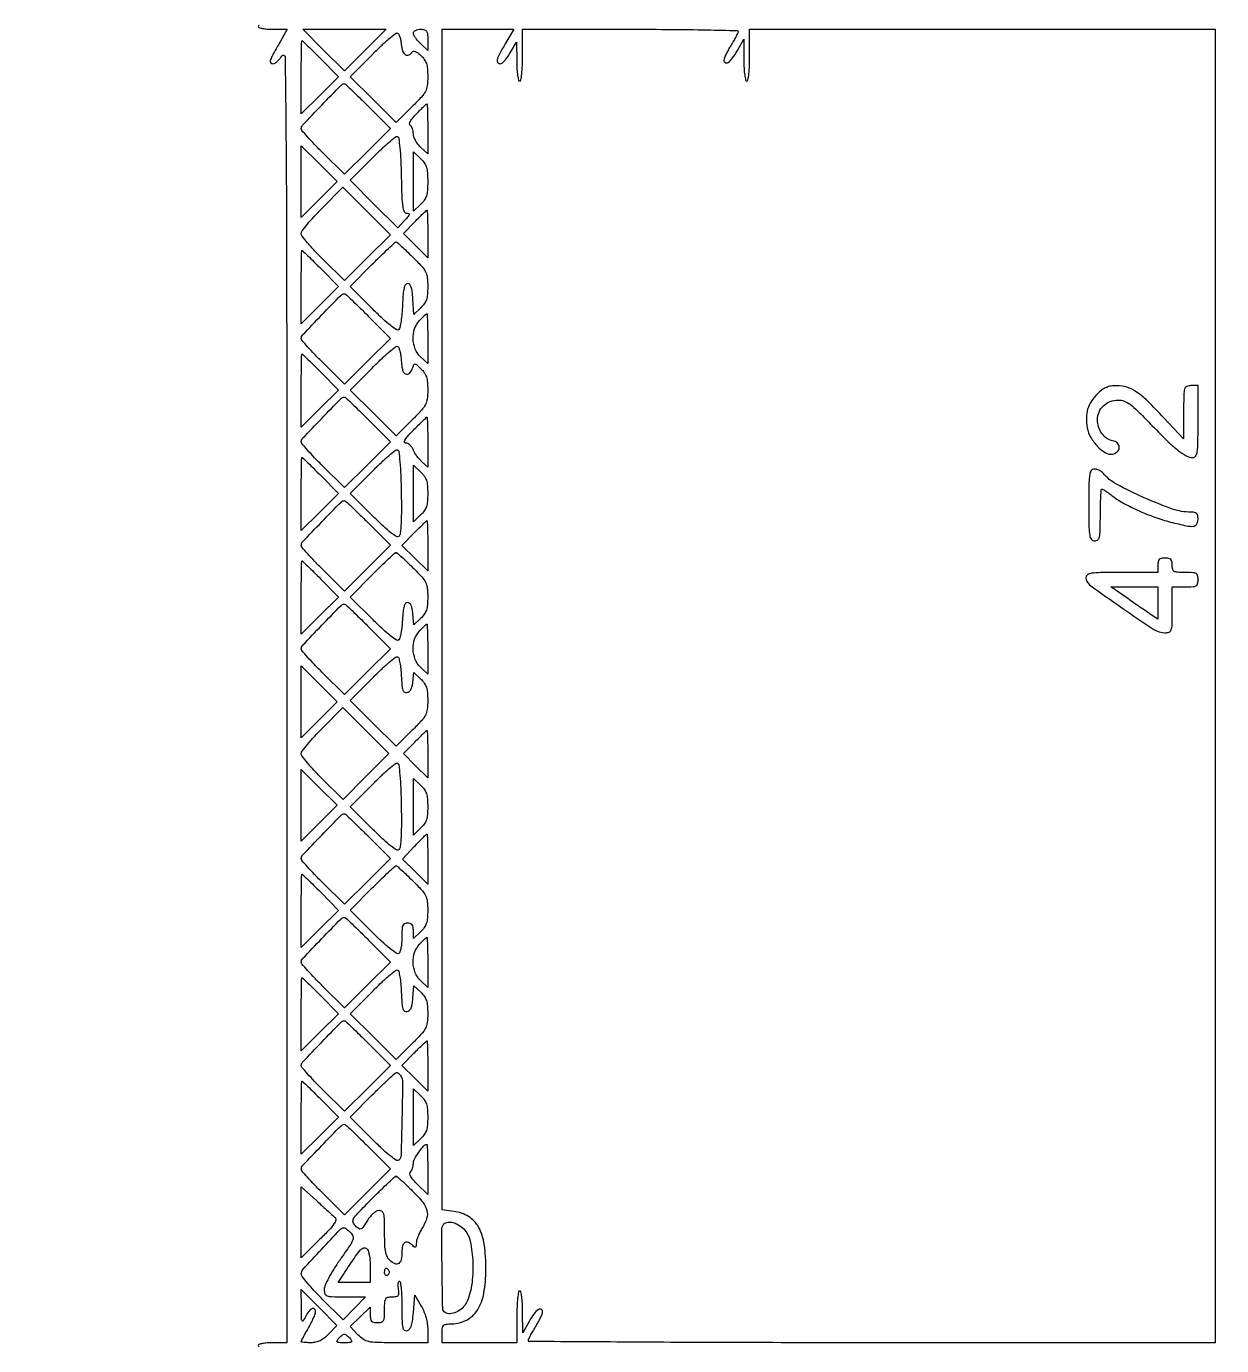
# Model space of a CAD drawing. Extents: x 0 to 836, y 5 to 589.
# Drawn here: x 97.83 to 133.01, y 430.28 to 469.11 of the extents above; entities that cross this region are included whole.
import ezdxf

# ---------------------------------------------------------------- set-up
doc = ezdxf.new("R2010")
doc.units = 0
doc.header["$MEASUREMENT"] = 0

msp = doc.modelspace()

# ---------------------------------------------------------------- linework, layer by layer
for points in [[(201.712326, 537.783562, -0.000001), (217.055896, 537.76491, -0.426088)], [(546.939, 229.3929, -0.000106), (546.943559, 250.949215, -0.000176), (546.957638, 269.095817, -0.000001), (546.976289, 285.583213, -0.415883)], [(836.0595, 588.6891), (420.497259, 588.710259, 0.000013), (261.145696, 588.714318, 0.000021), (126.989856, 588.708632), (4.934769, 588.698274, 0.19889), (4.878609, 588.675009, 0.198853), (4.855343, 588.618859), (4.83877, 516.273901, 0.000036), (4.826254, 436.744061, 0.000021), (4.8222, 342.282364), (4.8222, 95.946129), (4.469225, 95.920114, 0.031904), (4.160456, 95.877435, 0.315999), (4.075312, 95.787407, 0.415411), (4.137995, 95.703578, 0.035338), (4.43445, 95.6826), (4.8222, 95.6826), (4.8222, 50.2101), (4.8222, 4.7376), (420.462, 4.7376), (836.1018, 4.7376)], [(604.852986, 529.408162, -0.000002), (620.423836, 529.389509, -0.550615)], [(238.738155, 529.614638, -0.000002), (224.300981, 529.63329, -0.415836)], [(308.18842, 529.408162, -0.000002), (322.638019, 529.38951, -0.415836)], [(531.796111, 538.074638, -0.000002), (517.6951, 538.093291, -0.426056)], [(413.368417, 538.074638, -0.000002), (399.676779, 538.093291, -0.415815)], [(77.850638, 481.579418, -0.000002), (77.869294, 494.031443, -0.550517)], [(336.166934, 548.220763, -0.000002), (326.827688, 548.233536, -0.413812)], [(77.644162, 421.684687, -0.000002), (77.625507, 409.236574, -0.415775)], [(333.609652, 529.614638, -0.000003), (323.198363, 529.633296, -0.415688)], [(383.716206, 529.408162, -0.000003), (394.123716, 529.389504, -0.425916)], [(77.841889, 210.212758, -0.000002), (77.851786, 217.49274, -0.413814)], [(104.673935, 469.139979, 0.322437), (104.6502, 469.107, 0.323995), (104.674087, 469.074006, 0.030733), (104.77628, 469.047251, 0.030109), (104.914887, 469.028508, 0.018556), (105.079409, 469.0224), (105.508618, 469.0224), (105.248609, 468.567952, 0.004646), (105.060046, 468.231156, 0.058875), (105.00578, 468.096654, 0.283732), (105.024075, 468.034681, 0.184762), (105.095905, 468.0072, 0.147992), (105.146853, 468.022617, 0.039692), (105.214061, 468.075541, 0.036605), (105.284348, 468.150803, 0.030774), (105.347454, 468.23985, -0.749797), (105.444281, 468.212954, -0.001332), (105.470976, 465.657566, -0.001783), (105.489378, 461.293683, -0.000133), (105.493949, 449.41635), (105.4962, 430.3602), (105.0732, 430.3602, 0.01883), (104.91106, 430.354091, 0.03053), (104.774456, 430.335349, 0.031449), (104.673935, 430.308579, 0.322437), (104.6502, 430.2756, 0.322621), (104.673953, 430.24262, 0.031364)]]:
    msp.add_lwpolyline(points, format="xyb")
for points in [[(107.800821, 468.409779), (107.1882, 467.797159), (106.575579, 468.409779), (105.962959, 469.0224), (107.1882, 469.0224), (108.413441, 469.0224)], [(106.447104, 464.010696), (105.9192, 463.482792), (105.9192, 464.5386), (105.9192, 465.594408), (106.447104, 465.066504), (106.975008, 464.5386)], [(106.447104, 448.698096), (105.9192, 448.170192), (105.9192, 449.226), (105.9192, 450.281808), (106.447104, 449.753904), (106.975008, 449.226)], [(106.447104, 445.652496), (105.9192, 445.124592), (105.9192, 446.1804), (105.9192, 447.236208), (106.447104, 446.708304), (106.975008, 446.1804)]]:
    msp.add_lwpolyline(points, close=True)
for points in [[(108.864157, 468.57171, 0.059953), (108.903519, 468.38151, 0.161236), (108.985366, 468.272391, 0.273265), (109.084704, 468.265025, 0.140344), (109.180232, 468.351962, -0.225994), (109.218297, 468.376506, -0.124314), (109.274513, 468.369774, -0.069915), (109.34883, 468.32858, -0.027118), (109.439025, 468.252615, -0.051063), (109.540411, 468.135745, -0.07463), (109.601228, 468.01408, -0.058477), (109.632337, 467.858817, -0.020234), (109.6416, 467.630013, -0.027995), (109.626588, 467.362103, -0.092548), (109.575159, 467.193772, -0.067417), (109.457957, 467.028107, -0.010325), (109.175843, 466.737749), (108.710086, 466.277778), (108.033687, 466.95021), (107.357287, 467.622643), (108.011503, 468.280718, -0.008156), (108.268472, 468.530906, -0.012683), (108.498832, 468.737204, -0.006893), (108.69614, 468.900448, -0.253696), (108.751809, 468.910607, -0.200053), (108.786793, 468.880459, -0.03614), (108.820324, 468.799429, -0.033988), (108.847807, 468.692756, -0.024981)], [(109.6416, 468.711553), (109.6416, 468.400706), (109.4301, 468.5994, -0.025743), (109.349146, 468.683703, -0.029061), (109.280728, 468.772673, -0.030188), (109.232246, 468.85409, -0.119751), (109.2186, 468.910247, -0.177531), (109.234544, 468.953736, -0.095394), (109.279635, 468.990035, -0.072932), (109.347783, 469.014292, -0.049129), (109.4301, 469.0224, -0.052004), (109.546207, 469.010291, -0.193751), (109.60606, 468.970165, -0.130791), (109.63477, 468.88831, -0.019312)], [(111.923605, 468.595677, 0.009346), (111.750184, 468.288575, 0.063105), (111.687238, 468.125964, 0.227008), (111.704077, 468.044225, 0.236522), (111.77775, 468.008028, 0.175744), (111.830063, 468.027467, 0.030637), (111.907251, 468.101562, 0.030019), (111.990911, 468.204057, 0.022931), (112.070105, 468.325278), (112.25671, 468.6417), (112.260455, 468.07065, 0.013372), (112.267873, 467.847961, 0.023366), (112.287541, 467.664449, 0.020491), (112.314716, 467.526475, 0.346819), (112.3488, 467.4996, 0.365646), (112.384397, 467.529649, 0.014491), (112.4099, 467.7111, 0.018502), (112.427756, 467.953079, 0.009164), (112.4334, 468.261), (112.4334, 469.0224), (115.6059, 469.0224, -0.001874), (116.822364, 469.01784, -0.003126), (117.846351, 469.003762, -0.000394), (118.752726, 468.984918, -0.409902), (118.777967, 468.95895, -0.111035), (118.768741, 468.919191, -0.00754), (118.716435, 468.814733, -0.010506), (118.648975, 468.691346, -0.007675), (118.569107, 468.5571, 0.013093), (118.489115, 468.41927, 0.015532), (118.42113, 468.28497, 0.014424), (118.370969, 468.169147, 0.08935), (118.35804, 468.1059, 0.300243), (118.400105, 468.038799, 0.270054), (118.482756, 468.047095, 0.076762), (118.614918, 468.178046, 0.029789), (118.755858, 468.394477), (118.944817, 468.7263), (118.946208, 468.11295, 0.012089), (118.952612, 467.87084, 0.022171), (118.971319, 467.674435, 0.019132), (118.997712, 467.527346, 0.352327), (119.0322, 467.4996, 0.365646), (119.067797, 467.529649, 0.014491), (119.0933, 467.7111, 0.018502), (119.111156, 467.953079, 0.009164), (119.1168, 468.261), (119.1168, 469.0224), (125.9694, 469.0224), (132.822, 469.0224), (132.822, 449.6913), (132.822, 430.3602), (122.7123, 430.3602, -0.000588), (118.835757, 430.364759, -0.000981), (115.572452, 430.378838, -0.000039), (112.628797, 430.397543, -0.414331), (112.603033, 430.42365, -0.111035), (112.612259, 430.463409, -0.00754), (112.664565, 430.567867, -0.010506), (112.732025, 430.691254, -0.007675), (112.811893, 430.8255, 0.013093), (112.891885, 430.96333, 0.015532), (112.95987, 431.09763, 0.014424), (113.010031, 431.213453, 0.08935), (113.02296, 431.2767, 0.300243), (112.980895, 431.343801, 0.270054), (112.898244, 431.335505, 0.076762), (112.766082, 431.204554, 0.029789), (112.625142, 430.988123), (112.436183, 430.6563), (112.434792, 431.26965, 0.012089), (112.428388, 431.51176, 0.022171), (112.409681, 431.708165, 0.019132), (112.383288, 431.855254, 0.352327), (112.3488, 431.883, 0.365646), (112.313203, 431.852951, 0.014491), (112.2877, 431.6715, 0.018502), (112.269844, 431.429521, 0.009164), (112.2642, 431.1216), (112.2642, 430.3602), (111.1644, 430.3602), (110.0646, 430.3602), (110.064849, 430.63515, -0.026807), (110.073677, 430.796961, -0.174073), (110.108814, 430.869182, -0.165818), (110.182855, 430.904461, -0.02379), (110.352681, 430.916103, 0.116545), (110.787786, 431.028554, 0.131991), (111.103293, 431.320961, 0.097119), (111.292231, 431.812042, 0.042288), (111.354701, 432.511109, 0.034894), (111.306129, 433.255472, 0.092165), (111.139459, 433.760558, 0.128781), (110.843969, 434.072265, 0.106049), (110.411316, 434.227574), (110.0646, 434.274078), (110.0646, 451.648239), (110.0646, 469.0224), (111.119905, 469.0224), (112.17521, 469.0224)], [(106.492778, 468.152889), (107.019168, 467.621778), (106.469184, 467.076683), (105.9192, 466.531588), (105.9192, 467.607794, -0.002054), (105.920896, 468.020464, -0.003426), (105.926131, 468.367864, -0.000473), (105.933145, 468.674578, -0.407257), (105.942794, 468.684, -0.193708), (105.958794, 468.67756, -0.000647), (106.114084, 468.527986, -0.003383), (106.289276, 468.356501, -0.002097)], [(107.888191, 466.757421), (108.541913, 466.099843), (107.865123, 465.427023), (107.188333, 464.754202), (106.553767, 465.384534, -0.006272), (106.310589, 465.632226, -0.009458), (106.105604, 465.854594, -0.004832), (105.938915, 466.046124, -0.178485), (105.9192, 466.099593, -0.192259), (105.960519, 466.203078, -0.001907), (106.52223, 466.789852, -0.001843), (107.089416, 467.373521, -0.201678), (107.188067, 467.415, -0.189182), (107.218886, 467.402907, -0.001546), (107.41287, 467.221836, -0.005248), (107.634255, 467.009487, -0.003319)], [(109.6416, 466.088953), (109.6416, 465.355106), (109.4301, 465.5538, -0.04264), (109.349167, 465.643986, -0.037447), (109.280728, 465.750457, -0.039305), (109.233624, 465.856546, -0.085027), (109.2186, 465.944254, 0.043784), (109.211794, 466.021824, 0.044846), (109.191589, 466.096378, 0.04896), (109.16194, 466.157424, 0.117347), (109.126648, 466.192844, -0.305235), (109.107146, 466.235966, -0.082225), (109.1329, 466.310699, -0.048727), (109.201245, 466.412042, -0.019771), (109.312443, 466.536237, -0.004323), (109.420759, 466.646074, -0.006737), (109.516154, 466.738622, -0.002491), (109.599184, 466.816253, -0.188905), (109.615896, 466.8228, -0.402599), (109.626356, 466.812748, -0.001201), (109.634049, 466.607232, -0.005471), (109.639753, 466.370344, -0.003282)], [(108.861506, 464.722023, 0.003414), (108.879197, 464.090689, 0.027573), (108.905241, 463.802011, 0.073107), (108.949, 463.655937, 0.291288), (109.024302, 463.608, -0.09858), (109.082302, 463.596453, -0.381772), (109.096893, 463.566119, -0.107849), (109.066154, 463.509298, -0.010856), (108.96256, 463.394116), (108.761627, 463.180232), (108.059515, 463.878696), (107.357404, 464.577161), (108.011561, 465.235177, -0.008185), (108.268508, 465.485314, -0.012732), (108.498849, 465.691508, -0.006932), (108.696113, 465.854586, -0.254654), (108.751809, 465.86462, -0.289427), (108.789183, 465.819046, -0.006925), (108.820522, 465.534161, -0.012291), (108.846199, 465.173795, -0.006341)], [(109.6416, 464.5386, -0.016513), (109.632946, 464.276629, -0.059279), (109.602304, 464.112407, -0.080054), (109.539697, 463.986882, -0.048585), (109.4301, 463.8618), (109.2186, 463.663106), (109.2186, 464.5386), (109.2186, 465.414094), (109.4301, 465.2154, -0.048585), (109.539697, 465.090318, -0.080054), (109.602304, 464.964793, -0.059279), (109.632946, 464.800571, -0.016513)], [(107.866356, 462.299338), (107.189681, 461.622663), (106.554441, 462.253664, -0.009369), (106.311069, 462.504645, -0.013445), (106.105802, 462.736623, -0.009229), (105.945344, 462.935438, -0.166663), (105.9192, 463.011693, -0.164069), (105.944851, 463.087762, -0.009591), (106.098801, 463.282214, -0.013701), (106.296373, 463.509192, -0.009602), (106.530607, 463.754236), (107.142013, 464.36975), (107.842522, 463.672881), (108.54303, 462.976012)], [(109.6416, 462.995894), (109.6416, 462.299188), (109.284679, 462.65611), (108.927757, 463.013031), (109.259548, 463.352815, -0.00354), (109.388543, 463.483061, -0.005583), (109.501257, 463.592788, -0.001731), (109.599891, 463.686037, -0.190734), (109.616469, 463.6926, -0.402212), (109.626693, 463.682789, -0.001273), (109.634218, 463.487943, -0.005633), (109.639794, 463.263043, -0.00338)], [(106.492778, 461.977089), (107.019168, 461.445978), (106.469184, 460.900883), (105.9192, 460.355788), (105.9192, 461.431994, -0.002054), (105.920896, 461.844664, -0.003426), (105.926131, 462.192064, -0.000473), (105.933145, 462.498778, -0.407257), (105.942794, 462.5082, -0.193708), (105.958794, 462.50176, -0.000647), (106.114084, 462.352186, -0.003383), (106.289276, 462.180701, -0.002097)], [(109.19479, 462.32074, -0.011159), (109.46338, 462.043376, -0.068662), (109.577001, 461.880776, -0.091161), (109.62704, 461.713686, -0.027296), (109.6416, 461.447187, -0.020259), (109.632271, 461.217028, -0.059493), (109.600834, 461.061844, -0.075401), (109.538949, 460.939784, -0.049254), (109.434877, 460.820688), (109.228154, 460.626482), (109.202227, 461.080891, 0.013942), (109.183575, 461.30011, 0.052969), (109.153811, 461.434094, 0.103753), (109.11013, 461.50844, 0.211268), (109.0494, 461.5353, 0.250383), (108.98605, 461.501454, 0.088733), (108.943499, 461.404203, 0.040633), (108.915451, 461.223768, 0.008291), (108.897219, 460.900899, -0.01144), (108.881588, 460.651955, -0.015648), (108.855396, 460.428885, -0.01239), (108.823635, 460.247085, -0.147983), (108.790343, 460.184903, -0.353304), (108.724675, 460.177905, -0.022234), (108.554743, 460.298586, -0.021616), (108.328361, 460.491289, -0.008506), (108.033018, 460.775076), (107.357287, 461.446843), (108.011009, 462.104421, -0.002978), (108.264607, 462.356495, -0.004735), (108.484927, 462.568836, -0.001262), (108.678544, 462.751014, -0.190361), (108.706355, 462.762, -0.183123), (108.733577, 462.751684, -0.002559), (108.867003, 462.63238, -0.00676), (109.020527, 462.489868, -0.004352)], [(107.888191, 460.581621), (108.541913, 459.924043), (107.865123, 459.251223), (107.188333, 458.578402), (106.553767, 459.208734, -0.006272), (106.310589, 459.456426, -0.009458), (106.105604, 459.678794, -0.004832), (105.938915, 459.870324, -0.178485), (105.9192, 459.923793, -0.192259), (105.960519, 460.027278, -0.001907), (106.52223, 460.614052, -0.001843), (107.089416, 461.197721, -0.201678), (107.188067, 461.2392, -0.189182), (107.218886, 461.227107, -0.001546), (107.41287, 461.046036, -0.005248), (107.634255, 460.833687, -0.003319)], [(109.6416, 459.913153), (109.6416, 459.179306), (109.4301, 459.378, -0.110354), (109.272474, 459.609997, -0.088052), (109.211844, 459.907081, -0.087666), (109.257093, 460.208073, -0.107938), (109.402547, 460.451197, -0.006974), (109.475033, 460.52623, -0.010459), (109.540553, 460.589483, -0.005704), (109.596975, 460.640534, -0.183019), (109.614047, 460.647, -0.401662), (109.62525, 460.636269, -0.001379), (109.633506, 460.431432, -0.005864), (109.63962, 460.194544, -0.003519)], [(106.492778, 458.931489), (107.019168, 458.400378), (106.469184, 457.855283), (105.9192, 457.310188), (105.9192, 458.386394, -0.002054), (105.920896, 458.799064, -0.003426), (105.926131, 459.146464, -0.000473), (105.933145, 459.453178, -0.407257), (105.942794, 459.4626, -0.193708), (105.958794, 459.45616, -0.000647), (106.114084, 459.306586, -0.003383), (106.289276, 459.135101, -0.002097)], [(108.863685, 459.265637, 0.017228), (108.882485, 459.077509, 0.060526), (108.913125, 458.95995, 0.113215), (108.958082, 458.894424, 0.188174), (109.019656, 458.8704, 0.120564), (109.072815, 458.883407, 0.075085), (109.124934, 458.921394, 0.068055), (109.16815, 458.977635, 0.065971), (109.195237, 459.043997, -0.023696), (109.228643, 459.150792, -0.331432), (109.260353, 459.171575, -0.168331), (109.306282, 459.15251, -0.006804), (109.441117, 459.02925, -0.05201), (109.541152, 458.913496, -0.074213), (109.601427, 458.792023, -0.057956), (109.63237, 458.636715, -0.020224), (109.6416, 458.408613, -0.027995), (109.626588, 458.140703, -0.092548), (109.575159, 457.972372, -0.067417), (109.457957, 457.806707, -0.010325), (109.175843, 457.516349), (108.710086, 457.056378), (108.033687, 457.72881), (107.357287, 458.401243), (108.011503, 459.059318, -0.008162), (108.268472, 459.3095, -0.012692), (108.498832, 459.515783, -0.006901), (108.696134, 459.678998, -0.253879), (108.751809, 459.689134, -0.224752), (108.786815, 459.655907, -0.027766), (108.820185, 459.553074, -0.028447), (108.847539, 459.419095, -0.019845)], [(129.351225, 458.28904, 0.051153), (129.171316, 458.068004, 0.072988), (129.064798, 457.838927, 0.071635), (129.027422, 457.585632, 0.047266), (129.054211, 457.292015, 0.082624), (129.157185, 457.010195, 0.062291), (129.35434, 456.745181, 0.06701), (129.587986, 456.558953, 0.171701), (129.796999, 456.516794, 0.154891), (129.937499, 456.584384, 0.205775), (129.993284, 456.713021, 0.206634), (129.938277, 456.841604, 0.155718), (129.798294, 456.909236, -0.120035), (129.630441, 456.976289, -0.083756), (129.485752, 457.12118, -0.077229), (129.387289, 457.318217, -0.077472), (129.3534, 457.535624, -0.10504), (129.400102, 457.755479, -0.10037), (129.532521, 457.941476, -0.097017), (129.731317, 458.065725, -0.091225), (129.96675, 458.109354, -0.091469), (130.141018, 458.077436, -0.068605), (130.312492, 457.983633, -0.035955), (130.533773, 457.793649, -0.006703), (130.908952, 457.411404, 0.00777), (131.388429, 456.924974, 0.027056), (131.719118, 456.633203, 0.042437), (131.968458, 456.468401, 0.124499), (132.16635, 456.417557, 0.266285), (132.246122, 456.462886, 0.098923), (132.2903, 456.589233, 0.031549), (132.31035, 456.852222, 0.003254), (132.3144, 457.4745), (132.3144, 458.532), (132.1029, 458.532, 0.107498), (131.980143, 458.505299, 0.221958), (131.917859, 458.43219, 0.062393), (131.893731, 458.265975, 0.003589), (131.887349, 457.74945), (131.883297, 456.9669), (131.309493, 457.586069, 0.011982), (130.835665, 458.073399, 0.044714), (130.505188, 458.344, 0.070874), (130.220618, 458.483304, 0.078159), (129.917942, 458.531443, 0.038885), (129.749698, 458.51863, 0.062693), (129.611732, 458.479113, 0.060899), (129.485128, 458.405641, 0.034494)], [(107.888191, 457.536021), (108.541913, 456.878443), (107.865123, 456.205623), (107.188333, 455.532802), (106.553767, 456.163134, -0.006272), (106.310589, 456.410826, -0.009458), (106.105604, 456.633194, -0.004832), (105.938915, 456.824724, -0.178485), (105.9192, 456.878193, -0.192259), (105.960519, 456.981678, -0.001907), (106.52223, 457.568452, -0.001843), (107.089416, 458.152121, -0.201678), (107.188067, 458.1936, -0.189182), (107.218886, 458.181507, -0.001546), (107.41287, 458.000436, -0.005248), (107.634255, 457.788087, -0.003319)], [(109.6416, 456.869188), (109.6416, 456.136976), (109.462691, 456.298138, -0.031974), (109.388857, 456.373734, -0.022068), (109.314952, 456.467874, -0.022319), (109.251685, 456.565119, -0.041747), (109.210985, 456.64965, 0.062139), (109.17222, 456.722433, 0.060744), (109.116506, 456.784085, 0.066036), (109.053058, 456.825902, 0.113192), (108.99158, 456.84, -0.349436), (108.955515, 456.86871, -0.19331), (108.964776, 456.927671, -0.049811), (109.047371, 457.039244, -0.009809), (109.2186, 457.2207, -0.003089), (109.363605, 457.366635, -0.004906), (109.489727, 457.489569, -0.001345), (109.600488, 457.594864, -0.191648), (109.616914, 457.6014, -0.403082), (109.626965, 457.591725, -0.001114), (109.634349, 457.386313, -0.005266), (109.639826, 457.149952, -0.003159)], [(106.492778, 455.885889), (107.019168, 455.354778), (106.469184, 454.809683), (105.9192, 454.264588), (105.9192, 455.340794, -0.002054), (105.920896, 455.753464, -0.003426), (105.926131, 456.100864, -0.000473), (105.933145, 456.407578, -0.407257), (105.942794, 456.417, -0.193708), (105.958794, 456.41056, -0.000647), (106.114084, 456.260986, -0.003383), (106.289276, 456.089501, -0.002097)], [(108.861461, 455.401501, -0.005496), (108.865814, 454.885098, -0.011756), (108.855419, 454.486533, -0.008658), (108.835042, 454.1824, -0.177113), (108.796885, 454.100245, -0.338292), (108.724329, 454.090539, -0.033263), (108.567745, 454.19446, -0.024841), (108.346854, 454.38131, -0.007671), (108.033018, 454.683876), (107.357287, 455.355643), (108.011503, 456.013718, -0.008185), (108.268472, 456.263877, -0.012732), (108.498832, 456.470087, -0.006932), (108.696111, 456.633176, -0.254689), (108.751809, 456.643206, -0.29226), (108.789606, 456.59661, -0.006187), (108.820677, 456.288349, -0.011467), (108.846167, 455.897623, -0.005699)], [(109.6416, 455.3595, -0.01996), (109.632256, 455.125537, -0.060554), (109.600543, 454.969723, -0.07653), (109.537483, 454.846955, -0.047368), (109.4301, 454.725), (109.2186, 454.526306), (109.2186, 455.3595), (109.2186, 456.192694), (109.4301, 455.994, -0.047368), (109.537483, 455.872045, -0.07653), (109.600543, 455.749277, -0.060554), (109.632256, 455.593463, -0.01996)], [(129.0996, 455.0211, 0.002827), (129.103331, 454.361141, 0.036854), (129.124134, 454.116937, 0.138781), (129.175394, 454.006468, 0.218517), (129.2688, 453.9636, 0.17273), (129.360557, 453.996273, 0.168559), (129.41215, 454.079925, 0.050222), (129.433849, 454.262478, 0.004487), (129.438, 454.725, -0.005903), (129.441447, 455.016949, -0.009819), (129.452084, 455.262739, -0.003822), (129.466622, 455.468532, -0.391498), (129.485945, 455.4864, -0.137277), (129.515947, 455.478005, -0.00745), (129.599963, 455.425261, -0.011152), (129.698739, 455.358003, -0.007876), (129.806764, 455.278268, 0.037862), (130.131813, 455.067199, 0.019893), (130.563707, 454.852977, 0.019236), (131.040693, 454.661247, 0.022442), (131.507324, 454.517487, 0.008858), (131.968442, 454.40647, 0.079693), (132.175205, 454.394153, 0.23655), (132.275327, 454.4575, 0.136366), (132.3144, 454.5981, 0.045766), (132.304481, 454.706241, 0.155481), (132.271477, 454.767906, 0.151283), (132.208234, 454.800077, 0.0426), (132.096666, 454.8096, -0.084747), (131.565423, 454.900294, -0.01984), (130.723089, 455.234638, -0.019238), (129.912547, 455.632191, -0.096195), (129.52288, 455.951363, 0.063249), (129.470782, 456.000067, 0.044267), (129.401642, 456.041224, 0.044538), (129.326997, 456.069273, 0.06771), (129.258441, 456.0786, 0.241206), (129.171785, 456.034213, 0.119303), (129.123927, 455.916642, 0.034265), (129.103481, 455.663483, 0.003021)], [(107.888191, 454.490421), (108.541913, 453.832843), (107.865123, 453.160023), (107.188333, 452.487202), (106.553767, 453.117534, -0.006272), (106.310589, 453.365226, -0.009458), (106.105604, 453.587594, -0.004832), (105.938915, 453.779124, -0.178485), (105.9192, 453.832593, -0.192259), (105.960519, 453.936078, -0.001907), (106.52223, 454.522852, -0.001843), (107.089416, 455.106521, -0.201678), (107.188067, 455.148, -0.189182), (107.218886, 455.135907, -0.001546), (107.41287, 454.954836, -0.005248), (107.634255, 454.742487, -0.003319)], [(109.6416, 453.819086), (109.6416, 453.082371), (109.260733, 453.456164), (108.879867, 453.829956), (109.236048, 454.192878, -0.00324), (109.374363, 454.331996, -0.005133), (109.494852, 454.449192, -0.001471), (109.600531, 454.5493, -0.191126), (109.616914, 454.5558, -0.403157), (109.626966, 454.546122, -0.0011), (109.634349, 454.33939, -0.005234), (109.639826, 454.101576, -0.00314)], [(109.19479, 453.18394, -0.011159), (109.46338, 452.906576, -0.068662), (109.577001, 452.743976, -0.091161), (109.62704, 452.576886, -0.027296), (109.6416, 452.310387, -0.020253), (109.632285, 452.080515, -0.059277), (109.600919, 451.925315, -0.075242), (109.539263, 451.803342, -0.049635), (109.435769, 451.684725), (109.229937, 451.491357), (109.203119, 451.818028, 0.024477), (109.183852, 451.964417, 0.065096), (109.151771, 452.064635, 0.106213), (109.106924, 452.12345, 0.178798), (109.0494, 452.1447, 0.223764), (108.987756, 452.115658, 0.099839), (108.94442, 452.034651, 0.048722), (108.915251, 451.886841, 0.011675), (108.896705, 451.6371, -0.013975), (108.8809, 451.436756, -0.018202), (108.85467, 451.254668, -0.015996), (108.822906, 451.106703, -0.135672), (108.789829, 451.048004, -0.354593), (108.724582, 451.041033, -0.021829), (108.554078, 451.162434, -0.021477), (108.327513, 451.355345, -0.008542), (108.033018, 451.638276), (107.357287, 452.310043), (108.011009, 452.967621, -0.002978), (108.264607, 453.219695, -0.004735), (108.484927, 453.432036, -0.001262), (108.678544, 453.614214, -0.190361), (108.706355, 453.6252, -0.183123), (108.733577, 453.614884, -0.002559), (108.867003, 453.49558, -0.00676), (109.020527, 453.353068, -0.004352)], [(106.492778, 452.840289), (107.019168, 452.309178), (106.469184, 451.764083), (105.9192, 451.218988), (105.9192, 452.295194, -0.002054), (105.920896, 452.707864, -0.003426), (105.926131, 453.055264, -0.000473), (105.933145, 453.361978, -0.407257), (105.942794, 453.3714, -0.193708), (105.958794, 453.36496, -0.000647), (106.114084, 453.215386, -0.003383), (106.289276, 453.043901, -0.002097)], [(131.13, 453.2445), (131.13, 453.033), (130.0725, 453.033, 0.003205), (129.445906, 453.028984, 0.032111), (129.184921, 453.008843, 0.102973), (129.060388, 452.963887, 0.260443), (129.015, 452.882661, 0.239123), (129.122213, 452.671299, 0.005433), (130.069329, 451.993612, 0.007285), (131.012025, 451.354703, 0.146296), (131.340807, 451.2564, 0.092874), (131.463901, 451.279463, 0.227966), (131.525219, 451.345009, 0.071609), (131.549058, 451.491939, 0.004467), (131.553, 451.9332), (131.553, 452.61), (131.9337, 452.61, 0.012699), (132.160418, 452.615759, 0.114574), (132.25518, 452.6429, 0.210352), (132.300389, 452.702488, 0.058662), (132.3144, 452.8215, 0.058662), (132.300389, 452.940512, 0.210352), (132.25518, 453.0001, 0.114574), (132.160418, 453.027241, 0.012699), (131.9337, 453.033, -0.012699), (131.706982, 453.038759, -0.114574), (131.61222, 453.0659, -0.210352), (131.567011, 453.125488, -0.058662), (131.553, 453.2445, 0.045527), (131.543208, 453.351816, 0.152009), (131.5107, 453.4137, 0.152009), (131.448816, 453.446208, 0.045527), (131.3415, 453.456, 0.045527), (131.234184, 453.446208, 0.152009), (131.1723, 453.4137, 0.152009), (131.139792, 453.351816, 0.045527)], [(131.13, 452.13497), (131.13, 451.65994), (130.933547, 451.788661, -0.00452), (130.826783, 451.860003, -0.001063), (130.649581, 451.981298, -0.001095), (130.446401, 452.121666, -0.001077), (130.242722, 452.263691), (129.74835, 452.61), (130.439175, 452.61), (131.13, 452.61)], [(107.888191, 451.444821), (108.541913, 450.787243), (107.865123, 450.114423), (107.188333, 449.441602), (106.553767, 450.071934, -0.006272), (106.310589, 450.319626, -0.009458), (106.105604, 450.541994, -0.004832), (105.938915, 450.733524, -0.178485), (105.9192, 450.786993, -0.192259), (105.960519, 450.890478, -0.001907), (106.52223, 451.477252, -0.001843), (107.089416, 452.060921, -0.201678), (107.188067, 452.1024, -0.189182), (107.218886, 452.090307, -0.001546), (107.41287, 451.909236, -0.005248), (107.634255, 451.696887, -0.003319)], [(109.6416, 450.776353), (109.6416, 450.042506), (109.4301, 450.2412, -0.110354), (109.272474, 450.473197, -0.088052), (109.211844, 450.770281, -0.087666), (109.257093, 451.071273, -0.107938), (109.402547, 451.314397, -0.006974), (109.475033, 451.38943, -0.010459), (109.540553, 451.452683, -0.005704), (109.596975, 451.503734, -0.183019), (109.614047, 451.5102, -0.401662), (109.62525, 451.499469, -0.001379), (109.633506, 451.294632, -0.005864), (109.63962, 451.057744, -0.003519)], [(108.863227, 449.996437, 0.008657), (108.882041, 449.708708, 0.06097), (108.910472, 449.571556, 0.171882), (108.958667, 449.5103, 0.189953), (109.032427, 449.496244, 0.130325), (109.096025, 449.526677, 0.090708), (109.146602, 449.588665, 0.067495), (109.182788, 449.682335, 0.034567), (109.203487, 449.806818), (109.230674, 450.090151), (109.436137, 449.897129, -0.049794), (109.539392, 449.77871, -0.075175), (109.600954, 449.656772, -0.059187), (109.632291, 449.501565, -0.02025), (109.6416, 449.271813, -0.027995), (109.626588, 449.003903, -0.092548), (109.575159, 448.835572, -0.067417), (109.457957, 448.669907, -0.010325), (109.175843, 448.379549), (108.710086, 447.919578), (108.033687, 448.59201), (107.357287, 449.264443), (108.011503, 449.922518, -0.008169), (108.268472, 450.172693, -0.012704), (108.498832, 450.378953, -0.00691), (108.696127, 450.54213, -0.25413), (108.751809, 450.552232, -0.249851), (108.786863, 450.515563, -0.018842), (108.820051, 450.377268, -0.022475), (108.847277, 450.200592, -0.014995)], [(107.823372, 447.027076), (107.149874, 446.349605), (106.534537, 446.960835, -0.00967), (106.298796, 447.204238, -0.013809), (106.099955, 447.429831, -0.009678), (105.945036, 447.623187, -0.165519), (105.9192, 447.699093, -0.164102), (105.94486, 447.775172, -0.009578), (106.098966, 447.96978, -0.01369), (106.296719, 448.19694, -0.009593), (106.531168, 448.442201), (107.143137, 449.058281), (107.820004, 448.381415), (108.49687, 447.704548)], [(109.6416, 447.683294), (109.6416, 446.986588), (109.284679, 447.34351), (108.927757, 447.700431), (109.259548, 448.040215, -0.00354), (109.388543, 448.170461, -0.005583), (109.501257, 448.280188, -0.001731), (109.599891, 448.373437, -0.190734), (109.616469, 448.38, -0.402212), (109.626693, 448.370189, -0.001273), (109.634218, 448.175343, -0.005633), (109.639794, 447.950443, -0.00338)], [(108.861461, 446.180101, -0.005496), (108.865814, 445.663698, -0.011756), (108.855419, 445.265133, -0.008658), (108.835042, 444.961, -0.177113), (108.796885, 444.878845, -0.338292), (108.724329, 444.869139, -0.033263), (108.567745, 444.97306, -0.024841), (108.346854, 445.15991, -0.007671), (108.033018, 445.462476), (107.357287, 446.134243), (108.011503, 446.792318, -0.008185), (108.268472, 447.042477, -0.012732), (108.498832, 447.248687, -0.006932), (108.696111, 447.411776, -0.254689), (108.751809, 447.421806, -0.29226), (108.789606, 447.37521, -0.006187), (108.820677, 447.066949, -0.011467), (108.846167, 446.676223, -0.005699)], [(109.6416, 446.1381, -0.01996), (109.632256, 445.904137, -0.060554), (109.600543, 445.748323, -0.07653), (109.537483, 445.625555, -0.047368), (109.4301, 445.5036), (109.2186, 445.304906), (109.2186, 446.1381), (109.2186, 446.971294), (109.4301, 446.7726, -0.047368), (109.537483, 446.650645, -0.07653), (109.600543, 446.527877, -0.060554), (109.632256, 446.372063, -0.01996)], [(107.888191, 445.269021), (108.541913, 444.611443), (107.865123, 443.938623), (107.188333, 443.265802), (106.553767, 443.896134, -0.006272), (106.310589, 444.143826, -0.009458), (106.105604, 444.366194, -0.004832), (105.938915, 444.557724, -0.178485), (105.9192, 444.611193, -0.192259), (105.960519, 444.714678, -0.001907), (106.52223, 445.301452, -0.001843), (107.089416, 445.885121, -0.201678), (107.188067, 445.9266, -0.189182), (107.218886, 445.914507, -0.001546), (107.41287, 445.733436, -0.005248), (107.634255, 445.521087, -0.003319)], [(109.6416, 444.597686), (109.6416, 443.860971), (109.2691, 444.226553), (108.896599, 444.592134), (109.245849, 444.963267, -0.003108), (109.381406, 445.105536, -0.004944), (109.499336, 445.22538, -0.001339), (109.602993, 445.328104, -0.197043), (109.618349, 445.3344, -0.403866), (109.627823, 445.325256, -0.000977), (109.63477, 445.11799, -0.00493), (109.639929, 444.880177, -0.002958)], [(109.19479, 443.96254, -0.011159), (109.46338, 443.685176, -0.068662), (109.577001, 443.522576, -0.091161), (109.62704, 443.355486, -0.027296), (109.6416, 443.088987, -0.020294), (109.632194, 442.857328, -0.060638), (109.600381, 442.70222, -0.076204), (109.537278, 442.579677, -0.047275), (109.4301, 442.458), (109.2186, 442.259306), (109.2186, 442.485553, 0.03897), (109.210062, 442.594934, 0.122184), (109.181633, 442.662369, 0.156063), (109.129866, 442.699251, 0.077508), (109.0494, 442.7118, 0.109521), (108.961, 442.692202, 0.189686), (108.909911, 442.638399, 0.084554), (108.885733, 442.528163, 0.011802), (108.8802, 442.293793, -0.020769), (108.873373, 442.129499, -0.027703), (108.852766, 441.98162, -0.027342), (108.823135, 441.864852, -0.180429), (108.786809, 441.818067, -0.303266), (108.723007, 441.820322, -0.01208), (108.528128, 441.967974, -0.017355), (108.2933, 442.168696, -0.010125), (108.025353, 442.424496), (107.357287, 443.088643), (108.011009, 443.746221, -0.002978), (108.264607, 443.998295, -0.004735), (108.484927, 444.210636, -0.001262), (108.678544, 444.392814, -0.190361), (108.706355, 444.4038, -0.183123), (108.733577, 444.393484, -0.002559), (108.867003, 444.27418, -0.00676), (109.020527, 444.131668, -0.004352)], [(106.492778, 443.618889), (107.019168, 443.087778), (106.469184, 442.542683), (105.9192, 441.997588), (105.9192, 443.073794, -0.002054), (105.920896, 443.486464, -0.003426), (105.926131, 443.833864, -0.000473), (105.933145, 444.140578, -0.407257), (105.942794, 444.15, -0.193708), (105.958794, 444.14356, -0.000647), (106.114084, 443.993986, -0.003383), (106.289276, 443.822501, -0.002097)], [(107.888191, 442.223421), (108.541913, 441.565843), (107.865123, 440.893023), (107.188333, 440.220202), (106.553767, 440.850534, -0.006272), (106.310589, 441.098226, -0.009458), (106.105604, 441.320594, -0.004832), (105.938915, 441.512124, -0.178485), (105.9192, 441.565593, -0.192259), (105.960519, 441.669078, -0.001907), (106.52223, 442.255852, -0.001843), (107.089416, 442.839521, -0.201678), (107.188067, 442.881, -0.189182), (107.218886, 442.868907, -0.001546), (107.41287, 442.687836, -0.005248), (107.634255, 442.475487, -0.003319)], [(109.6416, 441.554953), (109.6416, 440.821106), (109.4301, 441.0198, -0.110354), (109.272474, 441.251797, -0.088052), (109.211844, 441.548881, -0.087666), (109.257093, 441.849873, -0.107938), (109.402547, 442.092997, -0.006974), (109.475033, 442.16803, -0.010459), (109.540553, 442.231283, -0.005704), (109.596975, 442.282334, -0.183019), (109.614047, 442.2888, -0.401662), (109.62525, 442.278069, -0.001379), (109.633506, 442.073232, -0.005864), (109.63962, 441.836344, -0.003519)], [(108.862867, 440.690315, 0.006901), (108.881472, 440.349727, 0.053378), (108.90921, 440.192867, 0.162243), (108.957322, 440.123048, 0.211348), (109.032067, 440.105612, 0.143541), (109.100036, 440.140353, 0.101852), (109.149389, 440.210945, 0.062916), (109.182785, 440.326446, 0.021016), (109.20279, 440.50151), (109.22928, 440.870061), (109.43544, 440.676384, -0.049494), (109.539147, 440.55759, -0.075301), (109.600888, 440.435585, -0.059357), (109.63228, 440.280391, -0.020255), (109.6416, 440.050413, -0.027995), (109.626588, 439.782503, -0.092548), (109.575159, 439.614172, -0.067417), (109.457957, 439.448507, -0.010325), (109.175843, 439.158149), (108.710086, 438.698178), (108.033687, 439.37061), (107.357287, 440.043043), (108.011503, 440.701118, -0.008173), (108.268472, 440.95129, -0.012711), (108.498832, 441.157538, -0.006916), (108.696123, 441.320694, -0.254261), (108.751809, 441.33078, -0.260705), (108.786887, 441.292513, -0.015051), (108.819945, 441.130922, -0.019771), (108.847063, 440.926921, -0.012963)], [(106.492778, 440.573289), (107.019168, 440.042178), (106.469184, 439.497083), (105.9192, 438.951988), (105.9192, 440.028194, -0.002054), (105.920896, 440.440864, -0.003426), (105.926131, 440.788264, -0.000473), (105.933145, 441.094978, -0.407257), (105.942794, 441.1044, -0.193708), (105.958794, 441.09796, -0.000647), (106.114084, 440.948386, -0.003383), (106.289276, 440.776901, -0.002097)], [(107.888191, 439.177821), (108.541913, 438.520243), (107.865123, 437.847423), (107.188333, 437.174602), (106.553767, 437.804934, -0.006272), (106.310589, 438.052626, -0.009458), (106.105604, 438.274994, -0.004832), (105.938915, 438.466524, -0.178485), (105.9192, 438.519993, -0.192259), (105.960519, 438.623478, -0.001907), (106.52223, 439.210252, -0.001843), (107.089416, 439.793921, -0.201678), (107.188067, 439.8354, -0.189182), (107.218886, 439.823307, -0.001546), (107.41287, 439.642236, -0.005248), (107.634255, 439.429887, -0.003319)], [(109.6416, 438.506486), (109.6416, 437.769771), (109.260733, 438.143564), (108.879867, 438.517356), (109.236048, 438.880278, -0.00324), (109.374363, 439.019396, -0.005133), (109.494852, 439.136592, -0.001471), (109.600531, 439.2367, -0.191126), (109.616914, 439.2432, -0.403157), (109.626966, 439.233522, -0.0011), (109.634349, 439.02679, -0.005234), (109.639826, 438.788976, -0.00314)], [(106.492778, 437.527689), (107.019168, 436.996578), (106.469184, 436.451483), (105.9192, 435.906388), (105.9192, 436.982594, -0.002054), (105.920896, 437.395264, -0.003426), (105.926131, 437.742664, -0.000473), (105.933145, 438.049378, -0.407257), (105.942794, 438.0588, -0.193708), (105.958794, 438.05236, -0.000647), (106.114084, 437.902786, -0.003383), (106.289276, 437.731301, -0.002097)], [(108.841713, 438.22183, -0.141531), (108.898604, 438.018156, -0.002976), (108.882982, 436.960291, -0.002385), (108.855618, 435.886898, -0.190979), (108.790193, 435.735404, -0.353643), (108.724676, 435.728441, -0.022054), (108.554476, 435.84945, -0.021555), (108.327999, 436.042255, -0.008523), (108.033018, 436.325676), (107.357287, 436.997443), (108.011009, 437.655021, -0.00432), (108.26594, 437.907063, -0.006722), (108.490455, 438.119436, -0.002509), (108.685726, 438.297433, -0.185622), (108.725172, 438.3126, -0.116945), (108.752353, 438.306155, -0.049053), (108.784339, 438.285936, -0.044947), (108.815777, 438.256557, -0.043986)], [(109.6416, 437.0013, -0.01996), (109.632256, 436.767337, -0.060554), (109.600543, 436.611523, -0.07653), (109.537483, 436.488755, -0.047368), (109.4301, 436.3668), (109.2186, 436.168106), (109.2186, 437.0013), (109.2186, 437.834494), (109.4301, 437.6358, -0.047368), (109.537483, 437.513845, -0.07653), (109.600543, 437.391077, -0.060554), (109.632256, 437.235263, -0.01996)], [(107.888191, 436.132221), (108.541913, 435.474643), (107.865123, 434.801823), (107.188333, 434.129002), (106.553767, 434.759334, -0.006272), (106.310589, 435.007026, -0.009458), (106.105604, 435.229394, -0.004832), (105.938915, 435.420924, -0.178485), (105.9192, 435.474393, -0.192259), (105.960519, 435.577878, -0.001907), (106.52223, 436.164652, -0.001843), (107.089416, 436.748321, -0.201678), (107.188067, 436.7898, -0.189182), (107.218886, 436.777707, -0.001546), (107.41287, 436.596636, -0.005248), (107.634255, 436.384287, -0.003319)], [(109.6416, 435.461904), (109.6416, 434.726209), (109.345335, 435.01336, -0.018905), (109.219007, 435.145422, -0.052131), (109.144143, 435.250012, -0.089034), (109.115962, 435.329814, -0.241346), (109.133835, 435.385275, 0.077422), (109.166353, 435.429793, 0.038202), (109.1937, 435.494484, 0.036738), (109.212352, 435.567484, 0.044205), (109.2186, 435.638017, -0.128135), (109.252424, 435.767836, -0.026365), (109.379667, 435.969679, -0.022833), (109.524905, 436.156486, -0.219498), (109.614047, 436.1976, -0.401697), (109.62525, 436.186868, -0.001372), (109.633506, 435.981489, -0.005849), (109.63962, 435.744004, -0.00351)], [(106.91296, 434.045296, -0.284421), (106.934883, 433.969914, -0.084109), (106.881513, 433.856259, -0.038029), (106.742262, 433.685063, -0.007746), (106.46881, 433.405513), (105.9192, 432.860788), (105.9192, 433.906271), (105.9192, 434.951754), (106.36335, 434.546054, 0.000143), (106.541137, 434.383751, 0.000173), (106.70801, 434.231605, 0.000146), (106.848558, 434.103625, 0.001191)], [(109.19479, 434.82574, -0.026514), (109.496798, 434.494076, -0.110009), (109.617835, 434.253705, -0.142954), (109.609255, 434.019638, -0.056785), (109.472716, 433.725095, 0.023392), (109.408051, 433.606936, 0.02209), (109.353349, 433.481007, 0.022672), (109.314962, 433.365281, 0.068365), (109.303516, 433.28313, -0.023417), (109.29955, 433.201824, -0.233623), (109.282116, 433.173679, -0.309411), (109.253316, 433.174916, -0.035597), (109.20168, 433.21968, 0.080028), (109.072455, 433.313048, 0.255023), (108.969612, 433.309608, 0.206145), (108.901185, 433.216028, 0.056252), (108.8802, 433.030093, -0.045683), (108.859828, 432.807593, -0.19021), (108.789784, 432.695507, -0.267365), (108.680974, 432.683068, -0.081903), (108.536469, 432.776124, -0.088075), (108.452828, 432.883999, -0.071296), (108.403698, 433.022231, -0.040726), (108.379101, 433.230194, -0.009081), (108.3726, 433.588112, 0.005716), (108.368135, 433.978717, 0.054297), (108.346278, 434.144162, 0.166402), (108.296635, 434.221677, 0.169443), (108.2103, 434.2518, 0.128815), (108.132838, 434.231507, 0.049996), (108.041413, 434.167288, 0.043253), (107.94769, 434.071036, 0.033027), (107.862278, 433.951296, -0.010377), (107.741378, 433.76446, -0.141343), (107.679744, 433.713082, -0.254071), (107.616899, 433.718345, -0.038619), (107.513751, 433.798128, -0.140352), (107.4466, 433.90611, -0.209549), (107.461415, 434.014659, -0.05497), (107.586959, 434.176888, -0.003507), (108.007838, 434.606232, -0.002964), (108.262652, 434.859529, -0.004713), (108.483996, 435.072899, -0.001251), (108.678537, 435.256008, -0.19041), (108.706355, 435.267, -0.183123), (108.733577, 435.256684, -0.002559), (108.867003, 435.13738, -0.00676), (109.020527, 434.994868, -0.004352)], [(110.690133, 433.718558, -0.144075), (110.889934, 433.352145, -0.044146), (110.969237, 432.720023, -0.044375), (110.934111, 432.046724, -0.081718), (110.770395, 431.524676, -0.09336), (110.653425, 431.371808, -0.076707), (110.481044, 431.259274, -0.084001), (110.299001, 431.211308, -0.162303), (110.154008, 431.245528, -0.254419), (110.083862, 431.368338, -0.002013), (110.064371, 432.5379, -0.002349), (110.055164, 433.697327, -0.199755), (110.121, 433.857, -0.16605), (110.229177, 433.910099, -0.091711), (110.377829, 433.901809, -0.075424), (110.541062, 433.834868, -0.061491)], [(107.370576, 433.605376, -0.126819), (107.438683, 433.502086, -0.176952), (107.43653, 433.392429, -0.05599), (107.348192, 433.223479, -0.004393), (107.059987, 432.804393, 0.013156), (106.877301, 432.528512, 0.017919), (106.728336, 432.269994, 0.017433), (106.622063, 432.051142, 0.104679), (106.596, 431.928017, 0.082433), (106.616653, 431.803598, 0.229865), (106.677314, 431.742385, 0.07939), (106.811835, 431.717962, 0.005288), (107.205369, 431.7138), (107.814739, 431.7138), (107.48332, 431.374396), (107.1519, 431.034992), (106.53555, 431.647229, -0.009654), (106.299421, 431.891017, -0.01379), (106.100253, 432.116935, -0.009654), (105.945052, 432.310569, -0.165579), (105.9192, 432.386493, -0.186198), (105.969105, 432.515856, -0.002954), (106.510995, 433.106627, -0.002759), (107.06204, 433.693769, -0.205727), (107.179421, 433.7442, -0.145766), (107.201556, 433.737607, -0.012284), (107.251147, 433.70342, -0.015504), (107.309067, 433.65855, -0.011359)], [(107.9496, 432.591741), (107.9496, 432.1368), (107.475992, 432.1368), (107.002384, 432.1368), (107.158742, 432.371339, -0.002448), (107.518801, 432.905745, -0.033104), (107.663867, 433.091134, -0.133272), (107.757459, 433.151873, -0.256247), (107.84272, 433.135385, -0.141399), (107.885662, 433.072229, -0.030528), (107.919357, 432.943053, -0.028452), (107.942097, 432.778394, -0.02009)], [(108.495887, 432.481046, -0.108373), (108.507867, 432.446927, -0.099685), (108.505006, 432.409816, -0.095498), (108.487706, 432.375425, -0.090427), (108.45858, 432.349153, -0.136093), (108.425928, 432.339656, -0.190788), (108.397857, 432.350367, -0.140899), (108.378912, 432.381317, -0.067432), (108.3726, 432.427907, -0.039415), (108.379804, 432.519155, -0.25701), (108.407048, 432.554206, -0.315493), (108.445936, 432.54615, -0.050477)], [(106.72509, 430.616286, -0.032691), (106.595541, 430.49765, -0.05574), (106.471699, 430.419189, -0.061706), (106.343026, 430.3751, -0.051759), (106.199472, 430.3602, -0.011275), (106.092016, 430.362623, -0.018613), (106.00153, 430.370089, -0.013081), (105.930425, 430.380523, -0.364726), (105.9192, 430.393865, -0.118776), (105.924832, 430.417239, -0.002401), (105.981029, 430.525795, -0.005535), (106.04902, 430.65218, -0.003675), (106.129681, 430.795715, 0.011167), (106.210349, 430.944436, 0.013731), (106.278632, 431.08681, 0.012176), (106.329379, 431.208396, 0.090598), (106.341181, 431.26965, 0.180958), (106.311677, 431.350877, 0.330866), (106.246418, 431.365833, 0.123048), (106.149844, 431.291094, 0.042583), (106.052189, 431.14275, -0.016812), (105.971812, 431.005786, -0.591171), (105.942172, 431.007606, -0.106852), (105.926442, 431.075161, -0.002298), (105.922587, 431.416854), (105.9192, 431.923608), (106.444818, 431.39799), (106.970436, 430.872372)], [(108.8802, 431.406504, 0.00498), (108.884369, 430.987928, 0.047732), (108.904872, 430.810913, 0.167381), (108.950988, 430.734396, 0.224739), (109.02825, 430.71429, 0.161736), (109.102435, 430.755615, 0.100336), (109.154334, 430.841833, 0.052304), (109.190727, 430.992278, 0.012393), (109.2186, 431.249243), (109.2609, 431.7561), (109.45125, 431.434014, -0.035144), (109.531495, 431.27347, -0.031761), (109.591615, 431.097807, -0.031726), (109.629057, 430.915736, -0.034861), (109.6416, 430.736064), (109.6416, 430.3602), (108.726828, 430.3602, -0.004488), (108.142712, 430.365443, -0.04675), (107.904468, 430.39209, -0.099533), (107.747824, 430.458915, -0.051338), (107.584765, 430.59744), (107.357474, 430.834681), (107.653537, 431.121636), (107.9496, 431.408591), (107.9496, 431.180496, 0.038314), (107.958707, 431.061817, 0.149725), (107.990361, 430.99636, 0.160957), (108.051695, 430.962537, 0.046228), (108.1611, 430.9524, 0.058662), (108.280112, 430.966411, 0.210352), (108.3397, 431.01162, 0.114574), (108.366841, 431.106382, 0.012699), (108.3726, 431.3331, -0.012526), (108.378357, 431.562852, -0.119581), (108.406033, 431.656233, -0.212083), (108.467255, 431.700558, -0.052219), (108.593702, 431.7138, 0.035182), (108.716797, 431.722472, 0.200902), (108.771912, 431.7553, 0.172591), (108.791912, 431.821055, 0.024798), (108.77821, 431.963132, -0.023425), (108.769004, 432.055923, -0.052318), (108.77272, 432.126643, -0.110488), (108.787799, 432.164713, -0.401493), (108.810908, 432.169639, -0.227225), (108.838482, 432.126654, -0.008237), (108.859845, 431.927803, -0.013652), (108.875182, 431.685646, -0.008987)], [(107.3574, 430.4871, -0.052959), (107.402623, 430.419104, -0.367405), (107.394435, 430.383013, -0.150199), (107.341042, 430.363805, -0.011791), (107.1882, 430.3602, -0.011791), (107.035358, 430.363805, -0.150199), (106.981965, 430.383013, -0.367405), (106.973777, 430.419104, -0.052959), (107.019, 430.4871, -0.027329), (107.064011, 430.535672, -0.03133), (107.112146, 430.576723, -0.032932), (107.156683, 430.605754, -0.128658), (107.1882, 430.614, -0.128658), (107.219717, 430.605754, -0.032932), (107.264254, 430.576723, -0.03133), (107.312389, 430.535672, -0.027329)]]:
    msp.add_lwpolyline(points, format="xyb", close=True)

doc.saveas('drawing.dxf')
